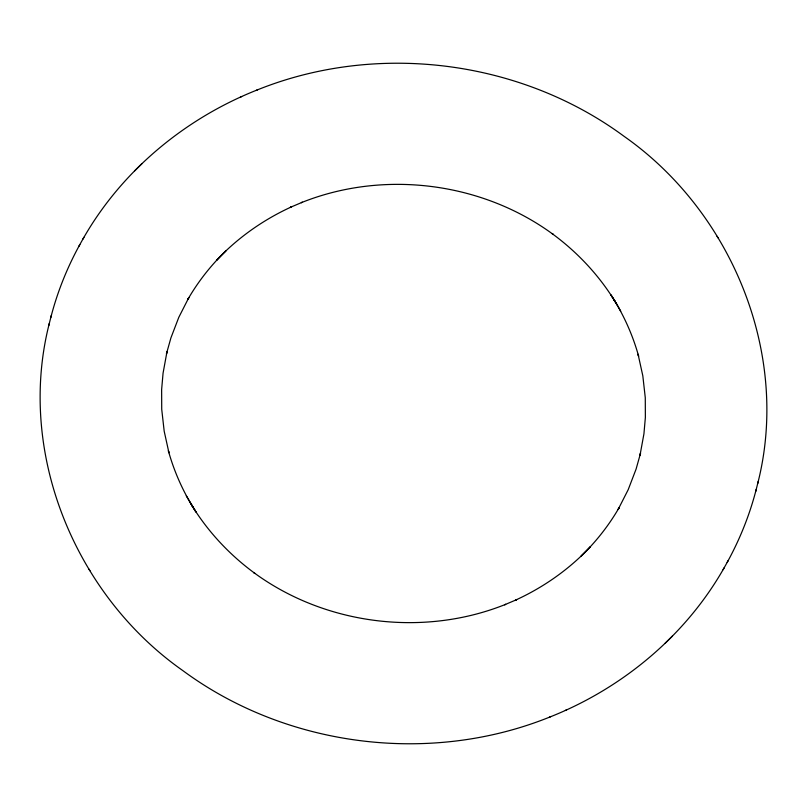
<?xml version="1.0" encoding="UTF-8"?>
<svg xmlns="http://www.w3.org/2000/svg" width="807" height="807" viewBox="0 0 807 807"><rect width="100%" height="100%" fill="white"/><g stroke="black" fill="none" stroke-linecap="round" stroke-linejoin="round"><path stroke-width="1.21" d="M49.308 323.415C16.352 452.172 74.728 594.527 182.392 670.294L183.371 671C287.06 747.252 430.111 765.197 549.486 717.171L550.556 716.727M757.692 483.585C790.648 354.828 732.272 212.473 624.608 136.706L623.629 136C519.94 59.748 376.889 41.803 257.514 89.829L256.444 90.273M50.77 317.635C57.297 292.174 67.163 267.591 79.832 244.571M727.168 562.429C739.837 539.409 749.703 514.826 756.23 489.365M48.753 325.625L51.315 315.426M755.685 491.574L758.247 481.375M82.849 239.195C121.413 171.104 184.985 118.447 257.514 89.829M549.486 717.171C622.015 688.553 685.587 635.896 724.151 567.805M78.793 246.458L83.888 237.329M723.112 569.671L728.207 560.542M134.537 170.973L141.85 163.75M665.15 643.25L672.463 636.027M240.486 97.072L241.636 96.588M565.364 710.412L566.514 709.928M620.724 311.199C604.009 280.705 580.283 254.255 552.26 233.737L553.229 234.444C481.89 181.968 383.456 169.631 301.314 202.668L302.383 202.224L290.389 207.318L291.549 206.834C263.465 219.645 237.752 237.732 216.589 260.227L225.91 250.816C211.061 265.15 198.159 281.522 187.839 299.407L188.868 297.541L178.811 317.302L170.913 337.901L166.454 353.799L167.009 351.59L163.064 373.177L161.632 389.569L161.723 409.27L164.184 431.18L168.945 452.808L168.36 450.74C174.362 472.428 183.774 493.168 196.03 512.042L186.276 495.801M191.995 505.666C208.236 532.025 229.793 554.974 254.74 573.263L253.771 572.556C325.11 625.032 423.544 637.369 505.686 604.332L504.617 604.776L516.611 599.682L515.451 600.166C543.535 587.355 569.248 569.268 590.411 546.773L581.09 556.184C595.939 541.85 608.841 525.478 619.161 507.593L618.132 509.459L628.189 489.698L636.087 469.099L640.546 453.201L639.991 455.41L643.936 433.823L645.368 417.431L645.277 397.73L642.816 375.82L638.055 354.192L638.64 356.26C632.638 334.572 623.226 313.832 610.97 294.959L615.005 301.334M717.05 236.29L718.048 237.863M88.952 569.137L89.95 570.71M614.006 299.76L616.911 304.632M190.089 502.368L192.994 507.24"/></g></svg>
